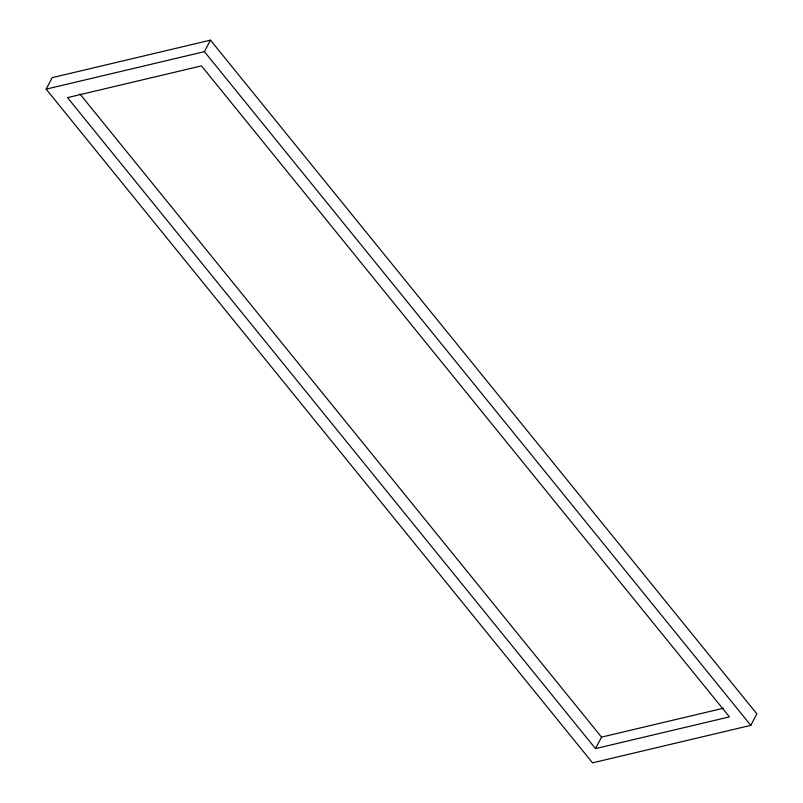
<?xml version="1.0" encoding="UTF-8"?>
<svg xmlns="http://www.w3.org/2000/svg" width="803" height="803" viewBox="0 0 803 803"><rect width="100%" height="100%" fill="white"/><g stroke="black" fill="none" stroke-linecap="round" stroke-linejoin="round"><path stroke-width="1.2" d="M46.142 89.143L52.185 77.65L210.476 40.15L756.858 713.857L750.815 725.35L592.524 762.85L46.142 89.143L204.434 51.653L210.476 40.15M595.495 748.607L729.435 716.888L201.463 65.886L67.532 97.615L595.495 748.607L601.537 737.114L723.292 708.266M204.434 51.653L750.815 725.35M79.878 93.901L601.537 737.114"/></g></svg>
